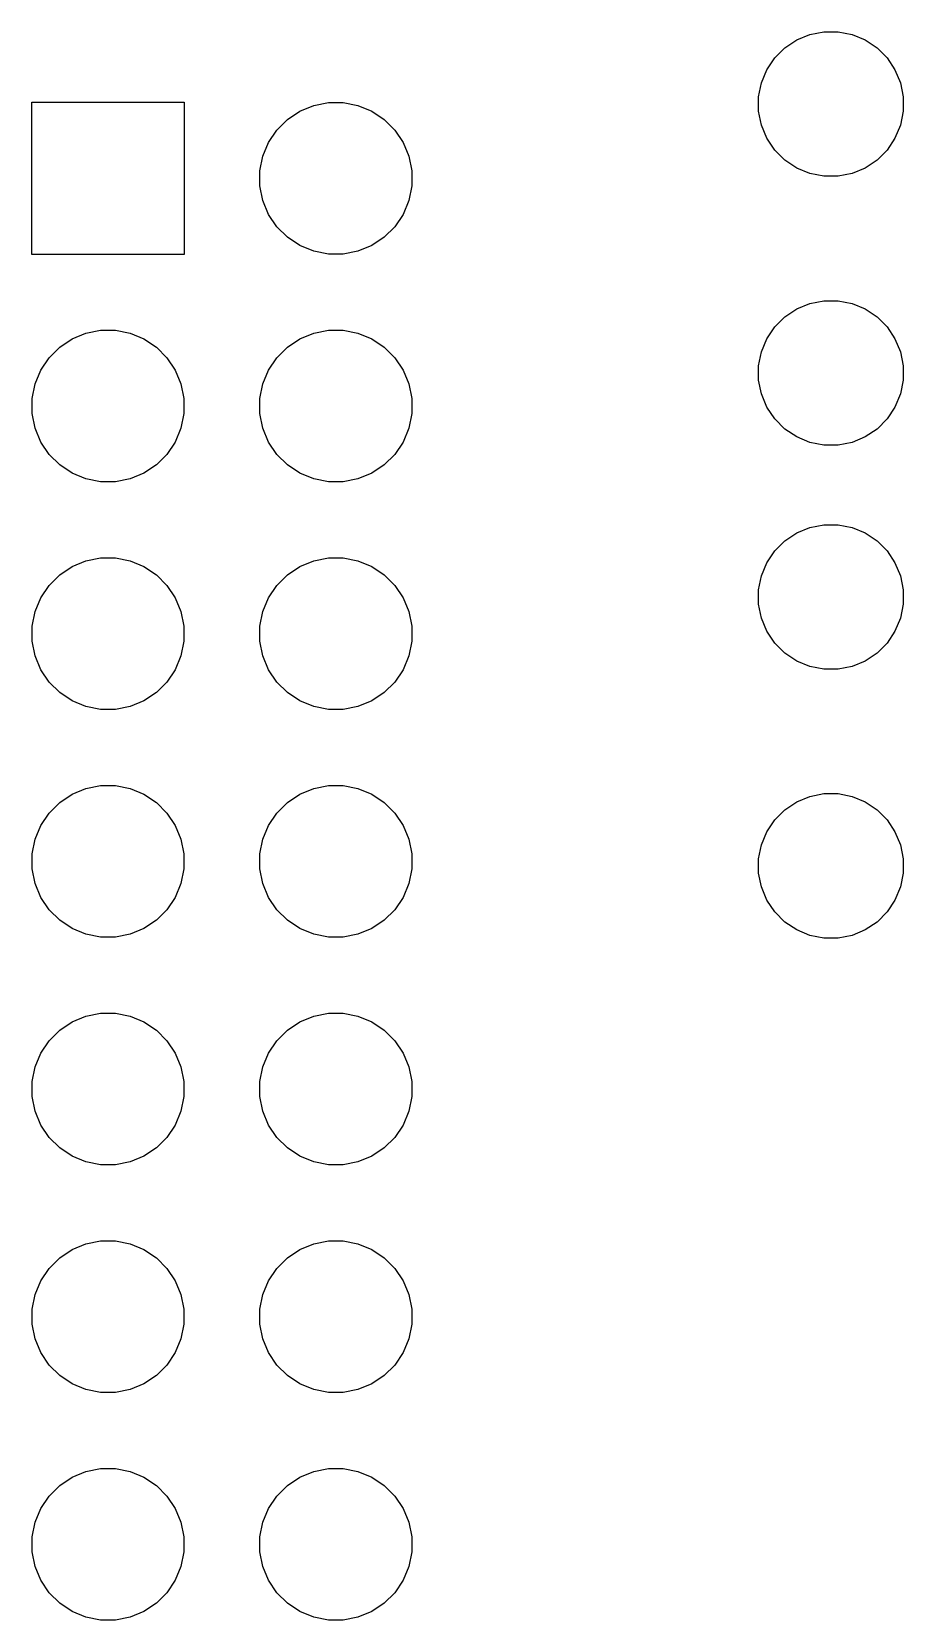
# Model space of a CAD drawing. Extents: x -0.94 to -0.14, y 0.03 to 3.35.
# Drawn here: x -0.914 to -0.531, y 1.757 to 2.455 of the extents above; entities that cross this region are included whole.
import ezdxf

# ---------------------------------------------------------------- set-up
doc = ezdxf.new("R2010")
doc.units = 0
doc.header["$MEASUREMENT"] = 0
doc.layers.add('BLACK', color=7, linetype='CONTINUOUS')

msp = doc.modelspace()

# ---------------------------------------------------------------- linework, layer by layer
at = {"layer": 'BLACK', "linetype": 'CONTINUOUS'}
for p, q in [((-0.58322, 2.44808), (-0.57802, 2.45155)), ((-0.57802, 2.45155), (-0.57225, 2.45394)), ((-0.57225, 2.45394), (-0.56612, 2.45516)), ((-0.56612, 2.45516), (-0.55987, 2.45516)), ((-0.55987, 2.45516), (-0.55373, 2.45394)), ((-0.55373, 2.45394), (-0.54796, 2.45155)), ((-0.54796, 2.45155), (-0.54276, 2.44808)), ((-0.59112, 2.43846), (-0.58764, 2.44366)), ((-0.58764, 2.44366), (-0.58322, 2.44808)), ((-0.54276, 2.44808), (-0.53834, 2.44366)), ((-0.53834, 2.44366), (-0.53487, 2.43846)), ((-0.59351, 2.43268), (-0.59112, 2.43846)), ((-0.53487, 2.43846), (-0.53248, 2.43268)), ((-0.59473, 2.42655), (-0.59351, 2.43268)), ((-0.53248, 2.43268), (-0.53126, 2.42655)), ((-0.91378, 2.35728), (-0.91378, 2.42421)), ((-0.91378, 2.42421), (-0.84685, 2.42421)), ((-0.84685, 2.42421), (-0.84685, 2.35728)), ((-0.79609, 2.42026), (-0.79003, 2.42277)), ((-0.79003, 2.42277), (-0.7836, 2.42405)), ((-0.7836, 2.42405), (-0.77703, 2.42405)), ((-0.77703, 2.42405), (-0.7706, 2.42277)), ((-0.7706, 2.42277), (-0.76454, 2.42026)), ((-0.59473, 2.4203), (-0.59473, 2.42655)), ((-0.53126, 2.42655), (-0.53126, 2.4203)), ((-0.80618, 2.41198), (-0.80154, 2.41662)), ((-0.80154, 2.41662), (-0.79609, 2.42026)), ((-0.76454, 2.42026), (-0.75909, 2.41662)), ((-0.75909, 2.41662), (-0.75445, 2.41198)), ((-0.59351, 2.41417), (-0.59473, 2.4203)), ((-0.59112, 2.40839), (-0.59351, 2.41417)), ((-0.53248, 2.41417), (-0.53487, 2.40839)), ((-0.53126, 2.4203), (-0.53248, 2.41417)), ((-0.80983, 2.40652), (-0.80618, 2.41198)), ((-0.75445, 2.41198), (-0.7508, 2.40652)), ((-0.58764, 2.40319), (-0.59112, 2.40839)), ((-0.53487, 2.40839), (-0.53834, 2.40319)), ((-0.81362, 2.39403), (-0.81234, 2.40046)), ((-0.81234, 2.40046), (-0.80983, 2.40652)), ((-0.7508, 2.40652), (-0.74829, 2.40046)), ((-0.74829, 2.40046), (-0.74701, 2.39403)), ((-0.58322, 2.39877), (-0.58764, 2.40319)), ((-0.53834, 2.40319), (-0.54276, 2.39877)), ((-0.81362, 2.38747), (-0.81362, 2.39403)), ((-0.74701, 2.39403), (-0.74701, 2.38747)), ((-0.57802, 2.3953), (-0.58322, 2.39877)), ((-0.57225, 2.39291), (-0.57802, 2.3953)), ((-0.54796, 2.3953), (-0.55373, 2.39291)), ((-0.54276, 2.39877), (-0.54796, 2.3953)), ((-0.81234, 2.38103), (-0.81362, 2.38747)), ((-0.74701, 2.38747), (-0.74829, 2.38103)), ((-0.56612, 2.39169), (-0.57225, 2.39291)), ((-0.55987, 2.39169), (-0.56612, 2.39169)), ((-0.55373, 2.39291), (-0.55987, 2.39169)), ((-0.80983, 2.37497), (-0.81234, 2.38103)), ((-0.74829, 2.38103), (-0.7508, 2.37497)), ((-0.80618, 2.36952), (-0.80983, 2.37497)), ((-0.7508, 2.37497), (-0.75445, 2.36952)), ((-0.80154, 2.36488), (-0.80618, 2.36952)), ((-0.75445, 2.36952), (-0.75909, 2.36488)), ((-0.79609, 2.36123), (-0.80154, 2.36488)), ((-0.79003, 2.35872), (-0.79609, 2.36123)), ((-0.7836, 2.35744), (-0.79003, 2.35872)), ((-0.7706, 2.35872), (-0.77703, 2.35744)), ((-0.76454, 2.36123), (-0.7706, 2.35872)), ((-0.75909, 2.36488), (-0.76454, 2.36123)), ((-0.84685, 2.35728), (-0.91378, 2.35728)), ((-0.77703, 2.35744), (-0.7836, 2.35744)), ((-0.58322, 2.32997), (-0.57802, 2.33344)), ((-0.57802, 2.33344), (-0.57225, 2.33583)), ((-0.57225, 2.33583), (-0.56612, 2.33705)), ((-0.56612, 2.33705), (-0.55987, 2.33705)), ((-0.55987, 2.33705), (-0.55373, 2.33583)), ((-0.55373, 2.33583), (-0.54796, 2.33344)), ((-0.54796, 2.33344), (-0.54276, 2.32997)), ((-0.89003, 2.32277), (-0.8836, 2.32405)), ((-0.8836, 2.32405), (-0.87703, 2.32405)), ((-0.87703, 2.32405), (-0.8706, 2.32277)), ((-0.79003, 2.32277), (-0.7836, 2.32405)), ((-0.7836, 2.32405), (-0.77703, 2.32405)), ((-0.77703, 2.32405), (-0.7706, 2.32277)), ((-0.59112, 2.32035), (-0.58764, 2.32555)), ((-0.58764, 2.32555), (-0.58322, 2.32997)), ((-0.54276, 2.32997), (-0.53834, 2.32555)), ((-0.53834, 2.32555), (-0.53487, 2.32035)), ((-0.90618, 2.31198), (-0.90154, 2.31662)), ((-0.90154, 2.31662), (-0.89609, 2.32026)), ((-0.89609, 2.32026), (-0.89003, 2.32277)), ((-0.8706, 2.32277), (-0.86454, 2.32026)), ((-0.86454, 2.32026), (-0.85909, 2.31662)), ((-0.85909, 2.31662), (-0.85445, 2.31198)), ((-0.80618, 2.31198), (-0.80154, 2.31662)), ((-0.80154, 2.31662), (-0.79609, 2.32026)), ((-0.79609, 2.32026), (-0.79003, 2.32277)), ((-0.7706, 2.32277), (-0.76454, 2.32026)), ((-0.76454, 2.32026), (-0.75909, 2.31662)), ((-0.75909, 2.31662), (-0.75445, 2.31198)), ((-0.59351, 2.31457), (-0.59112, 2.32035)), ((-0.53487, 2.32035), (-0.53248, 2.31457)), ((-0.90983, 2.30652), (-0.90618, 2.31198)), ((-0.85445, 2.31198), (-0.8508, 2.30652)), ((-0.80983, 2.30652), (-0.80618, 2.31198)), ((-0.75445, 2.31198), (-0.7508, 2.30652)), ((-0.59473, 2.30844), (-0.59351, 2.31457)), ((-0.53248, 2.31457), (-0.53126, 2.30844)), ((-0.91234, 2.30046), (-0.90983, 2.30652)), ((-0.8508, 2.30652), (-0.84829, 2.30046)), ((-0.81234, 2.30046), (-0.80983, 2.30652)), ((-0.7508, 2.30652), (-0.74829, 2.30046)), ((-0.59473, 2.30219), (-0.59473, 2.30844)), ((-0.53126, 2.30844), (-0.53126, 2.30219)), ((-0.91362, 2.29403), (-0.91234, 2.30046)), ((-0.84829, 2.30046), (-0.84701, 2.29403)), ((-0.81362, 2.29403), (-0.81234, 2.30046)), ((-0.74829, 2.30046), (-0.74701, 2.29403)), ((-0.59351, 2.29606), (-0.59473, 2.30219)), ((-0.59112, 2.29028), (-0.59351, 2.29606)), ((-0.53248, 2.29606), (-0.53487, 2.29028)), ((-0.53126, 2.30219), (-0.53248, 2.29606)), ((-0.91362, 2.28747), (-0.91362, 2.29403)), ((-0.84701, 2.29403), (-0.84701, 2.28747)), ((-0.81362, 2.28747), (-0.81362, 2.29403)), ((-0.74701, 2.29403), (-0.74701, 2.28747)), ((-0.58764, 2.28508), (-0.59112, 2.29028)), ((-0.53487, 2.29028), (-0.53834, 2.28508)), ((-0.91234, 2.28103), (-0.91362, 2.28747)), ((-0.84701, 2.28747), (-0.84829, 2.28103)), ((-0.81234, 2.28103), (-0.81362, 2.28747)), ((-0.74701, 2.28747), (-0.74829, 2.28103)), ((-0.58322, 2.28066), (-0.58764, 2.28508)), ((-0.53834, 2.28508), (-0.54276, 2.28066)), ((-0.90983, 2.27497), (-0.91234, 2.28103)), ((-0.90618, 2.26952), (-0.90983, 2.27497)), ((-0.8508, 2.27497), (-0.85445, 2.26952)), ((-0.84829, 2.28103), (-0.8508, 2.27497)), ((-0.80983, 2.27497), (-0.81234, 2.28103)), ((-0.80618, 2.26952), (-0.80983, 2.27497)), ((-0.7508, 2.27497), (-0.75445, 2.26952)), ((-0.74829, 2.28103), (-0.7508, 2.27497)), ((-0.57802, 2.27719), (-0.58322, 2.28066)), ((-0.57225, 2.2748), (-0.57802, 2.27719)), ((-0.56612, 2.27358), (-0.57225, 2.2748)), ((-0.55373, 2.2748), (-0.55987, 2.27358)), ((-0.54796, 2.27719), (-0.55373, 2.2748)), ((-0.54276, 2.28066), (-0.54796, 2.27719)), ((-0.90154, 2.26488), (-0.90618, 2.26952)), ((-0.85445, 2.26952), (-0.85909, 2.26488)), ((-0.80154, 2.26488), (-0.80618, 2.26952)), ((-0.75445, 2.26952), (-0.75909, 2.26488)), ((-0.55987, 2.27358), (-0.56612, 2.27358)), ((-0.89609, 2.26123), (-0.90154, 2.26488)), ((-0.89003, 2.25872), (-0.89609, 2.26123)), ((-0.86454, 2.26123), (-0.8706, 2.25872)), ((-0.85909, 2.26488), (-0.86454, 2.26123)), ((-0.79609, 2.26123), (-0.80154, 2.26488)), ((-0.79003, 2.25872), (-0.79609, 2.26123)), ((-0.76454, 2.26123), (-0.7706, 2.25872)), ((-0.75909, 2.26488), (-0.76454, 2.26123)), ((-0.8836, 2.25744), (-0.89003, 2.25872)), ((-0.87703, 2.25744), (-0.8836, 2.25744)), ((-0.8706, 2.25872), (-0.87703, 2.25744)), ((-0.7836, 2.25744), (-0.79003, 2.25872)), ((-0.77703, 2.25744), (-0.7836, 2.25744)), ((-0.7706, 2.25872), (-0.77703, 2.25744)), ((-0.58322, 2.23154), (-0.57802, 2.23501)), ((-0.57802, 2.23501), (-0.57225, 2.23741)), ((-0.57225, 2.23741), (-0.56612, 2.23863)), ((-0.56612, 2.23863), (-0.55987, 2.23863)), ((-0.55987, 2.23863), (-0.55373, 2.23741)), ((-0.55373, 2.23741), (-0.54796, 2.23501)), ((-0.54796, 2.23501), (-0.54276, 2.23154)), ((-0.59112, 2.22192), (-0.58764, 2.22712)), ((-0.58764, 2.22712), (-0.58322, 2.23154)), ((-0.54276, 2.23154), (-0.53834, 2.22712)), ((-0.53834, 2.22712), (-0.53487, 2.22192)), ((-0.90154, 2.21662), (-0.89609, 2.22026)), ((-0.89609, 2.22026), (-0.89003, 2.22277)), ((-0.89003, 2.22277), (-0.8836, 2.22405)), ((-0.8836, 2.22405), (-0.87703, 2.22405)), ((-0.87703, 2.22405), (-0.8706, 2.22277)), ((-0.8706, 2.22277), (-0.86454, 2.22026)), ((-0.86454, 2.22026), (-0.85909, 2.21662)), ((-0.80154, 2.21662), (-0.79609, 2.22026)), ((-0.79609, 2.22026), (-0.79003, 2.22277)), ((-0.79003, 2.22277), (-0.7836, 2.22405)), ((-0.7836, 2.22405), (-0.77703, 2.22405)), ((-0.77703, 2.22405), (-0.7706, 2.22277)), ((-0.7706, 2.22277), (-0.76454, 2.22026)), ((-0.76454, 2.22026), (-0.75909, 2.21662)), ((-0.59351, 2.21615), (-0.59112, 2.22192)), ((-0.53487, 2.22192), (-0.53248, 2.21615)), ((-0.90983, 2.20652), (-0.90618, 2.21198)), ((-0.90618, 2.21198), (-0.90154, 2.21662)), ((-0.85909, 2.21662), (-0.85445, 2.21198)), ((-0.85445, 2.21198), (-0.8508, 2.20652)), ((-0.80983, 2.20652), (-0.80618, 2.21198)), ((-0.80618, 2.21198), (-0.80154, 2.21662)), ((-0.75909, 2.21662), (-0.75445, 2.21198)), ((-0.75445, 2.21198), (-0.7508, 2.20652)), ((-0.59473, 2.21002), (-0.59351, 2.21615)), ((-0.53248, 2.21615), (-0.53126, 2.21002)), ((-0.91234, 2.20046), (-0.90983, 2.20652)), ((-0.8508, 2.20652), (-0.84829, 2.20046)), ((-0.81234, 2.20046), (-0.80983, 2.20652)), ((-0.7508, 2.20652), (-0.74829, 2.20046)), ((-0.59473, 2.20376), (-0.59473, 2.21002)), ((-0.53126, 2.21002), (-0.53126, 2.20376)), ((-0.91362, 2.19403), (-0.91234, 2.20046)), ((-0.84829, 2.20046), (-0.84701, 2.19403)), ((-0.81362, 2.19403), (-0.81234, 2.20046)), ((-0.74829, 2.20046), (-0.74701, 2.19403)), ((-0.59351, 2.19763), (-0.59473, 2.20376)), ((-0.53126, 2.20376), (-0.53248, 2.19763)), ((-0.91362, 2.18747), (-0.91362, 2.19403)), ((-0.84701, 2.19403), (-0.84701, 2.18747)), ((-0.81362, 2.18747), (-0.81362, 2.19403)), ((-0.74701, 2.19403), (-0.74701, 2.18747)), ((-0.59112, 2.19186), (-0.59351, 2.19763)), ((-0.58764, 2.18666), (-0.59112, 2.19186)), ((-0.53487, 2.19186), (-0.53834, 2.18666)), ((-0.53248, 2.19763), (-0.53487, 2.19186)), ((-0.91234, 2.18103), (-0.91362, 2.18747)), ((-0.84701, 2.18747), (-0.84829, 2.18103)), ((-0.81234, 2.18103), (-0.81362, 2.18747)), ((-0.74701, 2.18747), (-0.74829, 2.18103)), ((-0.58322, 2.18224), (-0.58764, 2.18666)), ((-0.53834, 2.18666), (-0.54276, 2.18224)), ((-0.90983, 2.17497), (-0.91234, 2.18103)), ((-0.84829, 2.18103), (-0.8508, 2.17497)), ((-0.80983, 2.17497), (-0.81234, 2.18103)), ((-0.74829, 2.18103), (-0.7508, 2.17497)), ((-0.57802, 2.17877), (-0.58322, 2.18224)), ((-0.57225, 2.17637), (-0.57802, 2.17877)), ((-0.54796, 2.17877), (-0.55373, 2.17637)), ((-0.54276, 2.18224), (-0.54796, 2.17877)), ((-0.90618, 2.16952), (-0.90983, 2.17497)), ((-0.8508, 2.17497), (-0.85445, 2.16952)), ((-0.80618, 2.16952), (-0.80983, 2.17497)), ((-0.7508, 2.17497), (-0.75445, 2.16952)), ((-0.56612, 2.17515), (-0.57225, 2.17637)), ((-0.55987, 2.17515), (-0.56612, 2.17515)), ((-0.55373, 2.17637), (-0.55987, 2.17515)), ((-0.90154, 2.16488), (-0.90618, 2.16952)), ((-0.89609, 2.16123), (-0.90154, 2.16488)), ((-0.85909, 2.16488), (-0.86454, 2.16123)), ((-0.85445, 2.16952), (-0.85909, 2.16488)), ((-0.80154, 2.16488), (-0.80618, 2.16952)), ((-0.79609, 2.16123), (-0.80154, 2.16488)), ((-0.75909, 2.16488), (-0.76454, 2.16123)), ((-0.75445, 2.16952), (-0.75909, 2.16488)), ((-0.89003, 2.15872), (-0.89609, 2.16123)), ((-0.8836, 2.15744), (-0.89003, 2.15872)), ((-0.87703, 2.15744), (-0.8836, 2.15744)), ((-0.8706, 2.15872), (-0.87703, 2.15744)), ((-0.86454, 2.16123), (-0.8706, 2.15872)), ((-0.79003, 2.15872), (-0.79609, 2.16123)), ((-0.7836, 2.15744), (-0.79003, 2.15872)), ((-0.77703, 2.15744), (-0.7836, 2.15744)), ((-0.7706, 2.15872), (-0.77703, 2.15744)), ((-0.76454, 2.16123), (-0.7706, 2.15872)), ((-0.89609, 2.12026), (-0.89003, 2.12277)), ((-0.89003, 2.12277), (-0.8836, 2.12405)), ((-0.8836, 2.12405), (-0.87703, 2.12405)), ((-0.87703, 2.12405), (-0.8706, 2.12277)), ((-0.8706, 2.12277), (-0.86454, 2.12026)), ((-0.79609, 2.12026), (-0.79003, 2.12277)), ((-0.79003, 2.12277), (-0.7836, 2.12405)), ((-0.7836, 2.12405), (-0.77703, 2.12405)), ((-0.77703, 2.12405), (-0.7706, 2.12277)), ((-0.7706, 2.12277), (-0.76454, 2.12026)), ((-0.90618, 2.11198), (-0.90154, 2.11662)), ((-0.90154, 2.11662), (-0.89609, 2.12026)), ((-0.86454, 2.12026), (-0.85909, 2.11662)), ((-0.85909, 2.11662), (-0.85445, 2.11198)), ((-0.80618, 2.11198), (-0.80154, 2.11662)), ((-0.80154, 2.11662), (-0.79609, 2.12026)), ((-0.76454, 2.12026), (-0.75909, 2.11662)), ((-0.75909, 2.11662), (-0.75445, 2.11198)), ((-0.58322, 2.11343), (-0.57802, 2.1169)), ((-0.57802, 2.1169), (-0.57225, 2.1193)), ((-0.57225, 2.1193), (-0.56612, 2.12052)), ((-0.56612, 2.12052), (-0.55987, 2.12052)), ((-0.55987, 2.12052), (-0.55373, 2.1193)), ((-0.55373, 2.1193), (-0.54796, 2.1169)), ((-0.54796, 2.1169), (-0.54276, 2.11343)), ((-0.90983, 2.10652), (-0.90618, 2.11198)), ((-0.85445, 2.11198), (-0.8508, 2.10652)), ((-0.80983, 2.10652), (-0.80618, 2.11198)), ((-0.75445, 2.11198), (-0.7508, 2.10652)), ((-0.59112, 2.10381), (-0.58764, 2.10901)), ((-0.58764, 2.10901), (-0.58322, 2.11343)), ((-0.54276, 2.11343), (-0.53834, 2.10901)), ((-0.53834, 2.10901), (-0.53487, 2.10381)), ((-0.91362, 2.09403), (-0.91234, 2.10046)), ((-0.91234, 2.10046), (-0.90983, 2.10652)), ((-0.8508, 2.10652), (-0.84829, 2.10046)), ((-0.84829, 2.10046), (-0.84701, 2.09403)), ((-0.81362, 2.09403), (-0.81234, 2.10046)), ((-0.81234, 2.10046), (-0.80983, 2.10652)), ((-0.7508, 2.10652), (-0.74829, 2.10046)), ((-0.74829, 2.10046), (-0.74701, 2.09403)), ((-0.59351, 2.09804), (-0.59112, 2.10381)), ((-0.53487, 2.10381), (-0.53248, 2.09804)), ((-0.91362, 2.08747), (-0.91362, 2.09403)), ((-0.84701, 2.09403), (-0.84701, 2.08747)), ((-0.81362, 2.08747), (-0.81362, 2.09403)), ((-0.74701, 2.09403), (-0.74701, 2.08747)), ((-0.59473, 2.09191), (-0.59351, 2.09804)), ((-0.53248, 2.09804), (-0.53126, 2.09191)), ((-0.91234, 2.08103), (-0.91362, 2.08747)), ((-0.84701, 2.08747), (-0.84829, 2.08103)), ((-0.81234, 2.08103), (-0.81362, 2.08747)), ((-0.74701, 2.08747), (-0.74829, 2.08103)), ((-0.59473, 2.08565), (-0.59473, 2.09191)), ((-0.53126, 2.09191), (-0.53126, 2.08565)), ((-0.90983, 2.07497), (-0.91234, 2.08103)), ((-0.84829, 2.08103), (-0.8508, 2.07497)), ((-0.80983, 2.07497), (-0.81234, 2.08103)), ((-0.74829, 2.08103), (-0.7508, 2.07497)), ((-0.59351, 2.07952), (-0.59473, 2.08565)), ((-0.59112, 2.07375), (-0.59351, 2.07952)), ((-0.53248, 2.07952), (-0.53487, 2.07375)), ((-0.53126, 2.08565), (-0.53248, 2.07952)), ((-0.90618, 2.06952), (-0.90983, 2.07497)), ((-0.8508, 2.07497), (-0.85445, 2.06952)), ((-0.80618, 2.06952), (-0.80983, 2.07497)), ((-0.7508, 2.07497), (-0.75445, 2.06952)), ((-0.58764, 2.06855), (-0.59112, 2.07375)), ((-0.53487, 2.07375), (-0.53834, 2.06855)), ((-0.90154, 2.06488), (-0.90618, 2.06952)), ((-0.85445, 2.06952), (-0.85909, 2.06488)), ((-0.80154, 2.06488), (-0.80618, 2.06952)), ((-0.75445, 2.06952), (-0.75909, 2.06488)), ((-0.58322, 2.06413), (-0.58764, 2.06855)), ((-0.53834, 2.06855), (-0.54276, 2.06413)), ((-0.89609, 2.06123), (-0.90154, 2.06488)), ((-0.89003, 2.05872), (-0.89609, 2.06123)), ((-0.8836, 2.05744), (-0.89003, 2.05872)), ((-0.8706, 2.05872), (-0.87703, 2.05744)), ((-0.86454, 2.06123), (-0.8706, 2.05872)), ((-0.85909, 2.06488), (-0.86454, 2.06123)), ((-0.79609, 2.06123), (-0.80154, 2.06488)), ((-0.79003, 2.05872), (-0.79609, 2.06123)), ((-0.7836, 2.05744), (-0.79003, 2.05872)), ((-0.7706, 2.05872), (-0.77703, 2.05744)), ((-0.76454, 2.06123), (-0.7706, 2.05872)), ((-0.75909, 2.06488), (-0.76454, 2.06123)), ((-0.57802, 2.06066), (-0.58322, 2.06413)), ((-0.57225, 2.05826), (-0.57802, 2.06066)), ((-0.54796, 2.06066), (-0.55373, 2.05826)), ((-0.54276, 2.06413), (-0.54796, 2.06066)), ((-0.87703, 2.05744), (-0.8836, 2.05744)), ((-0.77703, 2.05744), (-0.7836, 2.05744)), ((-0.56612, 2.05704), (-0.57225, 2.05826)), ((-0.55987, 2.05704), (-0.56612, 2.05704)), ((-0.55373, 2.05826), (-0.55987, 2.05704)), ((-0.89003, 2.02277), (-0.8836, 2.02405)), ((-0.8836, 2.02405), (-0.87703, 2.02405)), ((-0.87703, 2.02405), (-0.8706, 2.02277)), ((-0.79003, 2.02277), (-0.7836, 2.02405)), ((-0.7836, 2.02405), (-0.77703, 2.02405)), ((-0.77703, 2.02405), (-0.7706, 2.02277)), ((-0.90618, 2.01198), (-0.90154, 2.01662)), ((-0.90154, 2.01662), (-0.89609, 2.02026)), ((-0.89609, 2.02026), (-0.89003, 2.02277)), ((-0.8706, 2.02277), (-0.86454, 2.02026)), ((-0.86454, 2.02026), (-0.85909, 2.01662)), ((-0.85909, 2.01662), (-0.85445, 2.01198)), ((-0.80618, 2.01198), (-0.80154, 2.01662)), ((-0.80154, 2.01662), (-0.79609, 2.02026)), ((-0.79609, 2.02026), (-0.79003, 2.02277)), ((-0.7706, 2.02277), (-0.76454, 2.02026)), ((-0.76454, 2.02026), (-0.75909, 2.01662)), ((-0.75909, 2.01662), (-0.75445, 2.01198)), ((-0.90983, 2.00652), (-0.90618, 2.01198)), ((-0.85445, 2.01198), (-0.8508, 2.00652)), ((-0.80983, 2.00652), (-0.80618, 2.01198)), ((-0.75445, 2.01198), (-0.7508, 2.00652)), ((-0.91234, 2.00046), (-0.90983, 2.00652)), ((-0.8508, 2.00652), (-0.84829, 2.00046)), ((-0.81234, 2.00046), (-0.80983, 2.00652)), ((-0.7508, 2.00652), (-0.74829, 2.00046)), ((-0.91362, 1.99403), (-0.91234, 2.00046)), ((-0.84829, 2.00046), (-0.84701, 1.99403)), ((-0.81362, 1.99403), (-0.81234, 2.00046)), ((-0.74829, 2.00046), (-0.74701, 1.99403)), ((-0.91362, 1.98747), (-0.91362, 1.99403)), ((-0.84701, 1.99403), (-0.84701, 1.98747)), ((-0.81362, 1.98747), (-0.81362, 1.99403)), ((-0.74701, 1.99403), (-0.74701, 1.98747)), ((-0.91234, 1.98103), (-0.91362, 1.98747)), ((-0.84701, 1.98747), (-0.84829, 1.98103)), ((-0.81234, 1.98103), (-0.81362, 1.98747)), ((-0.74701, 1.98747), (-0.74829, 1.98103)), ((-0.90983, 1.97497), (-0.91234, 1.98103)), ((-0.90618, 1.96952), (-0.90983, 1.97497)), ((-0.8508, 1.97497), (-0.85445, 1.96952)), ((-0.84829, 1.98103), (-0.8508, 1.97497)), ((-0.80983, 1.97497), (-0.81234, 1.98103)), ((-0.80618, 1.96952), (-0.80983, 1.97497)), ((-0.7508, 1.97497), (-0.75445, 1.96952)), ((-0.74829, 1.98103), (-0.7508, 1.97497)), ((-0.90154, 1.96488), (-0.90618, 1.96952)), ((-0.85445, 1.96952), (-0.85909, 1.96488)), ((-0.80154, 1.96488), (-0.80618, 1.96952)), ((-0.75445, 1.96952), (-0.75909, 1.96488)), ((-0.89609, 1.96123), (-0.90154, 1.96488)), ((-0.89003, 1.95872), (-0.89609, 1.96123)), ((-0.86454, 1.96123), (-0.8706, 1.95872)), ((-0.85909, 1.96488), (-0.86454, 1.96123)), ((-0.79609, 1.96123), (-0.80154, 1.96488)), ((-0.79003, 1.95872), (-0.79609, 1.96123)), ((-0.76454, 1.96123), (-0.7706, 1.95872)), ((-0.75909, 1.96488), (-0.76454, 1.96123)), ((-0.8836, 1.95744), (-0.89003, 1.95872)), ((-0.87703, 1.95744), (-0.8836, 1.95744)), ((-0.8706, 1.95872), (-0.87703, 1.95744)), ((-0.7836, 1.95744), (-0.79003, 1.95872)), ((-0.77703, 1.95744), (-0.7836, 1.95744)), ((-0.7706, 1.95872), (-0.77703, 1.95744)), ((-0.90154, 1.91662), (-0.89609, 1.92026)), ((-0.89609, 1.92026), (-0.89003, 1.92277)), ((-0.89003, 1.92277), (-0.8836, 1.92405)), ((-0.8836, 1.92405), (-0.87703, 1.92405)), ((-0.87703, 1.92405), (-0.8706, 1.92277)), ((-0.8706, 1.92277), (-0.86454, 1.92026)), ((-0.86454, 1.92026), (-0.85909, 1.91662)), ((-0.80154, 1.91662), (-0.79609, 1.92026)), ((-0.79609, 1.92026), (-0.79003, 1.92277)), ((-0.79003, 1.92277), (-0.7836, 1.92405)), ((-0.7836, 1.92405), (-0.77703, 1.92405)), ((-0.77703, 1.92405), (-0.7706, 1.92277)), ((-0.7706, 1.92277), (-0.76454, 1.92026)), ((-0.76454, 1.92026), (-0.75909, 1.91662)), ((-0.90983, 1.90652), (-0.90618, 1.91198)), ((-0.90618, 1.91198), (-0.90154, 1.91662)), ((-0.85909, 1.91662), (-0.85445, 1.91198)), ((-0.85445, 1.91198), (-0.8508, 1.90652)), ((-0.80983, 1.90652), (-0.80618, 1.91198)), ((-0.80618, 1.91198), (-0.80154, 1.91662)), ((-0.75909, 1.91662), (-0.75445, 1.91198)), ((-0.75445, 1.91198), (-0.7508, 1.90652)), ((-0.91234, 1.90046), (-0.90983, 1.90652)), ((-0.8508, 1.90652), (-0.84829, 1.90046)), ((-0.81234, 1.90046), (-0.80983, 1.90652)), ((-0.7508, 1.90652), (-0.74829, 1.90046)), ((-0.91362, 1.89403), (-0.91234, 1.90046)), ((-0.84829, 1.90046), (-0.84701, 1.89403)), ((-0.81362, 1.89403), (-0.81234, 1.90046)), ((-0.74829, 1.90046), (-0.74701, 1.89403)), ((-0.91362, 1.88747), (-0.91362, 1.89403)), ((-0.84701, 1.89403), (-0.84701, 1.88747)), ((-0.81362, 1.88747), (-0.81362, 1.89403)), ((-0.74701, 1.89403), (-0.74701, 1.88747)), ((-0.91234, 1.88103), (-0.91362, 1.88747)), ((-0.84701, 1.88747), (-0.84829, 1.88103)), ((-0.81234, 1.88103), (-0.81362, 1.88747)), ((-0.74701, 1.88747), (-0.74829, 1.88103)), ((-0.90983, 1.87497), (-0.91234, 1.88103)), ((-0.84829, 1.88103), (-0.8508, 1.87497)), ((-0.80983, 1.87497), (-0.81234, 1.88103)), ((-0.74829, 1.88103), (-0.7508, 1.87497)), ((-0.90618, 1.86952), (-0.90983, 1.87497)), ((-0.8508, 1.87497), (-0.85445, 1.86952)), ((-0.80618, 1.86952), (-0.80983, 1.87497)), ((-0.7508, 1.87497), (-0.75445, 1.86952)), ((-0.90154, 1.86488), (-0.90618, 1.86952)), ((-0.89609, 1.86123), (-0.90154, 1.86488)), ((-0.85909, 1.86488), (-0.86454, 1.86123)), ((-0.85445, 1.86952), (-0.85909, 1.86488)), ((-0.80154, 1.86488), (-0.80618, 1.86952)), ((-0.79609, 1.86123), (-0.80154, 1.86488)), ((-0.75909, 1.86488), (-0.76454, 1.86123)), ((-0.75445, 1.86952), (-0.75909, 1.86488)), ((-0.89003, 1.85872), (-0.89609, 1.86123)), ((-0.8836, 1.85744), (-0.89003, 1.85872)), ((-0.87703, 1.85744), (-0.8836, 1.85744)), ((-0.8706, 1.85872), (-0.87703, 1.85744)), ((-0.86454, 1.86123), (-0.8706, 1.85872)), ((-0.79003, 1.85872), (-0.79609, 1.86123)), ((-0.7836, 1.85744), (-0.79003, 1.85872)), ((-0.77703, 1.85744), (-0.7836, 1.85744)), ((-0.7706, 1.85872), (-0.77703, 1.85744)), ((-0.76454, 1.86123), (-0.7706, 1.85872)), ((-0.89609, 1.82026), (-0.89003, 1.82277)), ((-0.89003, 1.82277), (-0.8836, 1.82405)), ((-0.8836, 1.82405), (-0.87703, 1.82405)), ((-0.87703, 1.82405), (-0.8706, 1.82277)), ((-0.8706, 1.82277), (-0.86454, 1.82026)), ((-0.79609, 1.82026), (-0.79003, 1.82277)), ((-0.79003, 1.82277), (-0.7836, 1.82405)), ((-0.7836, 1.82405), (-0.77703, 1.82405)), ((-0.77703, 1.82405), (-0.7706, 1.82277)), ((-0.7706, 1.82277), (-0.76454, 1.82026)), ((-0.90618, 1.81198), (-0.90154, 1.81662)), ((-0.90154, 1.81662), (-0.89609, 1.82026)), ((-0.86454, 1.82026), (-0.85909, 1.81662)), ((-0.85909, 1.81662), (-0.85445, 1.81198)), ((-0.80618, 1.81198), (-0.80154, 1.81662)), ((-0.80154, 1.81662), (-0.79609, 1.82026)), ((-0.76454, 1.82026), (-0.75909, 1.81662)), ((-0.75909, 1.81662), (-0.75445, 1.81198)), ((-0.90983, 1.80652), (-0.90618, 1.81198)), ((-0.85445, 1.81198), (-0.8508, 1.80652)), ((-0.80983, 1.80652), (-0.80618, 1.81198)), ((-0.75445, 1.81198), (-0.7508, 1.80652)), ((-0.91362, 1.79403), (-0.91234, 1.80046)), ((-0.91234, 1.80046), (-0.90983, 1.80652)), ((-0.8508, 1.80652), (-0.84829, 1.80046)), ((-0.84829, 1.80046), (-0.84701, 1.79403)), ((-0.81362, 1.79403), (-0.81234, 1.80046)), ((-0.81234, 1.80046), (-0.80983, 1.80652)), ((-0.7508, 1.80652), (-0.74829, 1.80046)), ((-0.74829, 1.80046), (-0.74701, 1.79403)), ((-0.91362, 1.78747), (-0.91362, 1.79403)), ((-0.84701, 1.79403), (-0.84701, 1.78747)), ((-0.81362, 1.78747), (-0.81362, 1.79403)), ((-0.74701, 1.79403), (-0.74701, 1.78747)), ((-0.91234, 1.78103), (-0.91362, 1.78747)), ((-0.84701, 1.78747), (-0.84829, 1.78103)), ((-0.81234, 1.78103), (-0.81362, 1.78747)), ((-0.74701, 1.78747), (-0.74829, 1.78103)), ((-0.90983, 1.77497), (-0.91234, 1.78103)), ((-0.84829, 1.78103), (-0.8508, 1.77497)), ((-0.80983, 1.77497), (-0.81234, 1.78103)), ((-0.74829, 1.78103), (-0.7508, 1.77497)), ((-0.90618, 1.76952), (-0.90983, 1.77497)), ((-0.8508, 1.77497), (-0.85445, 1.76952)), ((-0.80618, 1.76952), (-0.80983, 1.77497)), ((-0.7508, 1.77497), (-0.75445, 1.76952)), ((-0.90154, 1.76488), (-0.90618, 1.76952)), ((-0.85445, 1.76952), (-0.85909, 1.76488)), ((-0.80154, 1.76488), (-0.80618, 1.76952)), ((-0.75445, 1.76952), (-0.75909, 1.76488)), ((-0.89609, 1.76123), (-0.90154, 1.76488)), ((-0.89003, 1.75872), (-0.89609, 1.76123)), ((-0.8836, 1.75744), (-0.89003, 1.75872)), ((-0.8706, 1.75872), (-0.87703, 1.75744)), ((-0.86454, 1.76123), (-0.8706, 1.75872)), ((-0.85909, 1.76488), (-0.86454, 1.76123)), ((-0.79609, 1.76123), (-0.80154, 1.76488)), ((-0.79003, 1.75872), (-0.79609, 1.76123)), ((-0.7836, 1.75744), (-0.79003, 1.75872)), ((-0.7706, 1.75872), (-0.77703, 1.75744)), ((-0.76454, 1.76123), (-0.7706, 1.75872)), ((-0.75909, 1.76488), (-0.76454, 1.76123)), ((-0.87703, 1.75744), (-0.8836, 1.75744)), ((-0.77703, 1.75744), (-0.7836, 1.75744))]:
    msp.add_line(p, q, dxfattribs=at)

doc.saveas('drawing.dxf')
